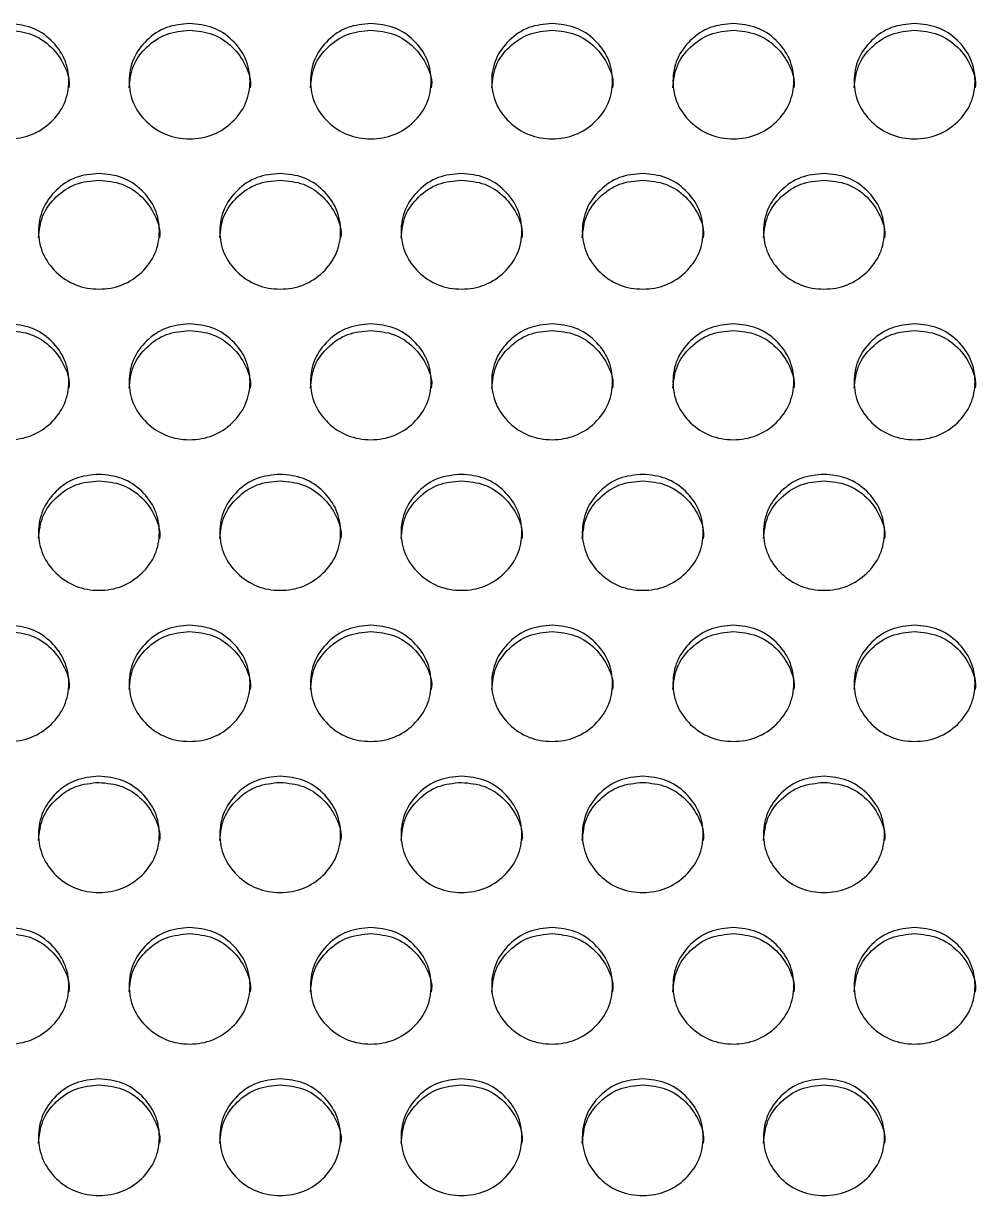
# Model space of a CAD drawing. Header units: millimetres. Extents: x 0.6 to 29.2, y 0.5 to 20.5.
# Drawn here: x 22.315 to 22.735, y 11.007 to 11.524 of the extents above; entities that cross this region are included whole.
import ezdxf

# ---------------------------------------------------------------- set-up
doc = ezdxf.new("R2010")
doc.units = ezdxf.units.MM

msp = doc.modelspace()

# ---------------------------------------------------------------- linework, layer by layer
for points, knots in [([(22.30802, 11.52441), (22.31153, 11.52406), (22.31855, 11.52337), (22.32731, 11.51733), (22.33344, 11.50901), (22.3353, 11.49894), (22.33344, 11.48888), (22.32731, 11.48051), (22.31855, 11.47464), (22.30802, 11.47286), (22.29748, 11.47464), (22.28872, 11.4805), (22.28259, 11.48888), (22.28073, 11.49894), (22.28259, 11.50901), (22.28872, 11.51733), (22.29748, 11.52339), (22.30451, 11.52407), (22.30802, 11.52441)], [0, 0, 0, 0, 0.062529, 0.12499, 0.187438, 0.249997, 0.312448, 0.375003, 0.437456, 0.500009, 0.562451, 0.625015, 0.68746, 0.75002, 0.812469, 0.875027, 0.937564, 1, 1, 1, 1]), ([(22.38802, 11.52441), (22.39153, 11.52406), (22.39855, 11.52337), (22.40731, 11.51733), (22.41344, 11.50901), (22.4153, 11.49894), (22.41344, 11.48888), (22.40731, 11.48051), (22.39855, 11.47464), (22.38802, 11.47286), (22.37748, 11.47464), (22.36872, 11.4805), (22.36259, 11.48888), (22.36073, 11.49894), (22.36259, 11.50901), (22.36872, 11.51733), (22.37748, 11.52339), (22.38451, 11.52407), (22.38802, 11.52441)], [0, 0, 0, 0, 0.062527, 0.124988, 0.187436, 0.249995, 0.312447, 0.375002, 0.437453, 0.500007, 0.562451, 0.625015, 0.687459, 0.750019, 0.812469, 0.875027, 0.937562, 1, 1, 1, 1]), ([(22.46802, 11.52441), (22.47153, 11.52406), (22.47855, 11.52337), (22.48731, 11.51733), (22.49344, 11.50901), (22.4953, 11.49894), (22.49344, 11.48888), (22.48731, 11.48051), (22.47855, 11.47464), (22.46802, 11.47286), (22.45748, 11.47464), (22.44872, 11.4805), (22.44259, 11.48888), (22.44073, 11.49894), (22.44259, 11.50901), (22.44872, 11.51733), (22.45748, 11.52339), (22.46451, 11.52407), (22.46802, 11.52441)], [0, 0, 0, 0, 0.062529, 0.124991, 0.187438, 0.249997, 0.312448, 0.375004, 0.437457, 0.500008, 0.562452, 0.625016, 0.68746, 0.75002, 0.81247, 0.875029, 0.937564, 1, 1, 1, 1]), ([(22.54802, 11.52441), (22.55153, 11.52406), (22.55855, 11.52337), (22.56731, 11.51733), (22.57344, 11.50901), (22.5753, 11.49894), (22.57344, 11.48888), (22.56731, 11.48051), (22.55855, 11.47464), (22.54802, 11.47286), (22.53748, 11.47464), (22.52872, 11.4805), (22.52259, 11.48888), (22.52073, 11.49894), (22.52259, 11.50901), (22.52872, 11.51733), (22.53748, 11.52339), (22.54451, 11.52407), (22.54802, 11.52441)], [0, 0, 0, 0, 0.062527, 0.12499, 0.187436, 0.249996, 0.312447, 0.375003, 0.437454, 0.500008, 0.562452, 0.625014, 0.687459, 0.750019, 0.812469, 0.875027, 0.937564, 1, 1, 1, 1]), ([(22.62802, 11.52441), (22.63153, 11.52406), (22.63855, 11.52337), (22.64731, 11.51733), (22.65344, 11.50901), (22.6553, 11.49894), (22.65344, 11.48888), (22.64731, 11.48051), (22.63855, 11.47464), (22.62802, 11.47286), (22.61748, 11.47464), (22.60872, 11.4805), (22.60259, 11.48888), (22.60073, 11.49894), (22.60259, 11.50901), (22.60872, 11.51733), (22.61748, 11.52339), (22.62451, 11.52407), (22.62802, 11.52441)], [0, 0, 0, 0, 0.062527, 0.124988, 0.187436, 0.249995, 0.312446, 0.375002, 0.437455, 0.500006, 0.56245, 0.625014, 0.687459, 0.750019, 0.812469, 0.875027, 0.937562, 1, 1, 1, 1]), ([(22.70802, 11.52441), (22.71153, 11.52406), (22.71855, 11.52337), (22.72731, 11.51733), (22.73344, 11.50901), (22.7353, 11.49894), (22.73344, 11.48888), (22.72731, 11.48051), (22.71855, 11.47464), (22.70802, 11.47286), (22.69748, 11.47464), (22.68872, 11.4805), (22.68259, 11.48888), (22.68073, 11.49894), (22.68259, 11.50901), (22.68872, 11.51733), (22.69748, 11.52339), (22.70451, 11.52407), (22.70802, 11.52441)], [0, 0, 0, 0, 0.062529, 0.12499, 0.187438, 0.249997, 0.312448, 0.375003, 0.437456, 0.500009, 0.562451, 0.625015, 0.68746, 0.75002, 0.812469, 0.875027, 0.937564, 1, 1, 1, 1]), ([(22.30802, 11.52142), (22.31152, 11.52108), (22.31853, 11.52039), (22.32739, 11.51434), (22.33313, 11.50608), (22.33535, 11.49922), (22.33468, 11.49596), (22.33468, 11.49595)], [0, 0, 0, 0, 0.250096, 0.499869, 0.749514, 0.999552, 1, 1, 1, 1]), ([(22.36135, 11.496), (22.36171, 11.49934), (22.36243, 11.50605), (22.36877, 11.51435), (22.37747, 11.52041), (22.3845, 11.52109), (22.38802, 11.52142)], [0, 0, 0, 0, 0.2494226, 0.4997397, 0.7500367, 1, 1, 1, 1]), ([(22.38802, 11.52142), (22.39152, 11.52108), (22.39853, 11.52039), (22.40739, 11.51434), (22.41313, 11.50608), (22.41535, 11.49922), (22.41468, 11.49596), (22.41468, 11.49595)], [0, 0, 0, 0, 0.250088, 0.499864, 0.74951, 0.999552, 1, 1, 1, 1]), ([(22.44135, 11.496), (22.44171, 11.49934), (22.44243, 11.50605), (22.44877, 11.51435), (22.45747, 11.52041), (22.4645, 11.52109), (22.46802, 11.52142)], [0, 0, 0, 0, 0.249422, 0.499746, 0.750045, 1, 1, 1, 1]), ([(22.46802, 11.52142), (22.47152, 11.52108), (22.47853, 11.52039), (22.48739, 11.51434), (22.49313, 11.50608), (22.49535, 11.49922), (22.49468, 11.49596), (22.49468, 11.49595)], [0, 0, 0, 0, 0.250096, 0.499869, 0.749514, 0.999552, 1, 1, 1, 1]), ([(22.52135, 11.496), (22.52171, 11.49934), (22.52243, 11.50605), (22.52877, 11.51435), (22.53747, 11.52041), (22.5445, 11.52109), (22.54802, 11.52142)], [0, 0, 0, 0, 0.2494216, 0.4997396, 0.7500452, 1, 1, 1, 1]), ([(22.54802, 11.52142), (22.55152, 11.52108), (22.55853, 11.52039), (22.56739, 11.51434), (22.57313, 11.50608), (22.57535, 11.49922), (22.57468, 11.49596), (22.57468, 11.49595)], [0, 0, 0, 0, 0.250088, 0.499871, 0.749511, 0.999552, 1, 1, 1, 1]), ([(22.60135, 11.496), (22.60171, 11.49934), (22.60243, 11.50605), (22.60877, 11.51435), (22.61747, 11.52041), (22.6245, 11.52109), (22.62802, 11.52142)], [0, 0, 0, 0, 0.2494226, 0.4997397, 0.7500367, 1, 1, 1, 1]), ([(22.62802, 11.52142), (22.63152, 11.52108), (22.63853, 11.52039), (22.64739, 11.51434), (22.65317, 11.50608), (22.65528, 11.49923), (22.65468, 11.49596), (22.65468, 11.49595)], [0, 0, 0, 0, 0.2500892, 0.4998657, 0.7495126, 0.9995541, 1, 1, 1, 1]), ([(22.68135, 11.496), (22.68171, 11.49934), (22.68243, 11.50605), (22.68877, 11.51435), (22.69747, 11.52041), (22.7045, 11.52109), (22.70802, 11.52142)], [0, 0, 0, 0, 0.2494216, 0.4997396, 0.7500452, 1, 1, 1, 1]), ([(22.70802, 11.52142), (22.71152, 11.52108), (22.71853, 11.52039), (22.72739, 11.51434), (22.73313, 11.50608), (22.73535, 11.49922), (22.73468, 11.49596), (22.73468, 11.49595)], [0, 0, 0, 0, 0.250096, 0.499869, 0.749514, 0.999552, 1, 1, 1, 1]), ([(22.34802, 11.4582), (22.35153, 11.45786), (22.35855, 11.45717), (22.36731, 11.45111), (22.37344, 11.44278), (22.3753, 11.4327), (22.37344, 11.42262), (22.36731, 11.41423), (22.35855, 11.40836), (22.34802, 11.40657), (22.33748, 11.40836), (22.32872, 11.41423), (22.32259, 11.42262), (22.32073, 11.43269), (22.32259, 11.44278), (22.32872, 11.45111), (22.33748, 11.45719), (22.34451, 11.45787), (22.34802, 11.4582)], [0, 0, 0, 0, 0.062529, 0.124991, 0.187438, 0.249997, 0.312449, 0.375004, 0.437458, 0.500009, 0.562453, 0.625017, 0.687461, 0.750021, 0.812471, 0.875029, 0.937564, 1, 1, 1, 1]), ([(22.32135, 11.4298), (22.32171, 11.43315), (22.32243, 11.43987), (22.32877, 11.44818), (22.33747, 11.45425), (22.3445, 11.45493), (22.34802, 11.45527)], [0, 0, 0, 0, 0.249422, 0.499742, 0.750043, 1, 1, 1, 1]), ([(22.34802, 11.45527), (22.35152, 11.45492), (22.35853, 11.45423), (22.36739, 11.44817), (22.37316, 11.4399), (22.37528, 11.43305), (22.37468, 11.42976), (22.37468, 11.42976)], [0, 0, 0, 0, 0.250097, 0.499871, 0.749516, 0.999555, 1, 1, 1, 1]), ([(22.42802, 11.4582), (22.43153, 11.45786), (22.43855, 11.45717), (22.44731, 11.45111), (22.45344, 11.44278), (22.4553, 11.4327), (22.45344, 11.42262), (22.44731, 11.41423), (22.43855, 11.40836), (22.42802, 11.40657), (22.41748, 11.40836), (22.40872, 11.41423), (22.40259, 11.42262), (22.40073, 11.43269), (22.40259, 11.44278), (22.40872, 11.45111), (22.41748, 11.45719), (22.42451, 11.45787), (22.42802, 11.4582)], [0, 0, 0, 0, 0.062529, 0.124991, 0.187438, 0.249996, 0.312448, 0.375002, 0.437455, 0.500009, 0.562453, 0.625015, 0.68746, 0.750019, 0.81247, 0.875027, 0.937564, 1, 1, 1, 1]), ([(22.40135, 11.4298), (22.40171, 11.43315), (22.40243, 11.43987), (22.40877, 11.44818), (22.41747, 11.45425), (22.4245, 11.45493), (22.42802, 11.45527)], [0, 0, 0, 0, 0.2494188, 0.499737, 0.7500448, 1, 1, 1, 1]), ([(22.42802, 11.45527), (22.43152, 11.45492), (22.43853, 11.45423), (22.44739, 11.44817), (22.45313, 11.4399), (22.45535, 11.43304), (22.45468, 11.42976), (22.45468, 11.42976)], [0, 0, 0, 0, 0.250097, 0.49987, 0.749514, 0.999554, 1, 1, 1, 1]), ([(22.50802, 11.4582), (22.51153, 11.45786), (22.51855, 11.45717), (22.52731, 11.45111), (22.53344, 11.44278), (22.5353, 11.4327), (22.53344, 11.42262), (22.52731, 11.41423), (22.51855, 11.40836), (22.50802, 11.40657), (22.49748, 11.40836), (22.48872, 11.41423), (22.48259, 11.42262), (22.48073, 11.43269), (22.48259, 11.44278), (22.48872, 11.45111), (22.49748, 11.45719), (22.50451, 11.45787), (22.50802, 11.4582)], [0, 0, 0, 0, 0.062527, 0.124989, 0.187436, 0.249995, 0.312446, 0.375002, 0.437455, 0.500006, 0.56245, 0.625014, 0.687459, 0.750018, 0.812469, 0.875026, 0.937562, 1, 1, 1, 1]), ([(22.48135, 11.4298), (22.48171, 11.43315), (22.48243, 11.43987), (22.48877, 11.44818), (22.49747, 11.45425), (22.5045, 11.45493), (22.50802, 11.45527)], [0, 0, 0, 0, 0.2494197, 0.4997371, 0.7500362, 1, 1, 1, 1]), ([(22.50802, 11.45527), (22.51152, 11.45492), (22.51853, 11.45423), (22.52739, 11.44817), (22.53316, 11.4399), (22.53528, 11.43305), (22.53468, 11.42976), (22.53468, 11.42976)], [0, 0, 0, 0, 0.25009, 0.499866, 0.749513, 0.999555, 1, 1, 1, 1]), ([(22.58802, 11.4582), (22.59153, 11.45786), (22.59855, 11.45717), (22.60731, 11.45111), (22.61344, 11.44278), (22.6153, 11.4327), (22.61344, 11.42262), (22.60731, 11.41423), (22.59855, 11.40836), (22.58802, 11.40657), (22.57748, 11.40836), (22.56872, 11.41423), (22.56259, 11.42262), (22.56073, 11.43269), (22.56259, 11.44278), (22.56872, 11.45111), (22.57748, 11.45719), (22.58451, 11.45787), (22.58802, 11.4582)], [0, 0, 0, 0, 0.062529, 0.124991, 0.187438, 0.249997, 0.312449, 0.375003, 0.437456, 0.500007, 0.562451, 0.625015, 0.68746, 0.750019, 0.812469, 0.875027, 0.937564, 1, 1, 1, 1]), ([(22.56135, 11.4298), (22.56171, 11.43315), (22.56243, 11.43987), (22.56877, 11.44818), (22.57747, 11.45425), (22.5845, 11.45493), (22.58802, 11.45527)], [0, 0, 0, 0, 0.2494188, 0.499737, 0.7500448, 1, 1, 1, 1]), ([(22.58802, 11.45527), (22.59152, 11.45492), (22.59853, 11.45423), (22.60739, 11.44817), (22.61313, 11.4399), (22.61535, 11.43304), (22.61468, 11.42976), (22.61468, 11.42976)], [0, 0, 0, 0, 0.250097, 0.49987, 0.749514, 0.999554, 1, 1, 1, 1]), ([(22.66802, 11.4582), (22.67153, 11.45786), (22.67855, 11.45717), (22.68731, 11.45111), (22.69344, 11.44278), (22.6953, 11.4327), (22.69344, 11.42262), (22.68731, 11.41423), (22.67855, 11.40836), (22.66802, 11.40657), (22.65748, 11.40836), (22.64872, 11.41423), (22.64259, 11.42262), (22.64073, 11.43269), (22.64259, 11.44278), (22.64872, 11.45111), (22.65748, 11.45719), (22.66451, 11.45787), (22.66802, 11.4582)], [0, 0, 0, 0, 0.062527, 0.124989, 0.187436, 0.249995, 0.312447, 0.375002, 0.437454, 0.500007, 0.562451, 0.625015, 0.687459, 0.750018, 0.812469, 0.875026, 0.937562, 1, 1, 1, 1]), ([(22.64135, 11.4298), (22.64171, 11.43315), (22.64243, 11.43987), (22.64877, 11.44818), (22.65747, 11.45425), (22.6645, 11.45493), (22.66802, 11.45527)], [0, 0, 0, 0, 0.2494197, 0.4997371, 0.7500362, 1, 1, 1, 1]), ([(22.66802, 11.45527), (22.67152, 11.45492), (22.67853, 11.45423), (22.68739, 11.44817), (22.69313, 11.4399), (22.69535, 11.43304), (22.69468, 11.42976), (22.69468, 11.42976)], [0, 0, 0, 0, 0.250089, 0.499864, 0.749511, 0.999554, 1, 1, 1, 1]), ([(22.30802, 11.3918), (22.31153, 11.39145), (22.31855, 11.39076), (22.32731, 11.38469), (22.33344, 11.37635), (22.3353, 11.36625), (22.33344, 11.35615), (22.32731, 11.34775), (22.31855, 11.34187), (22.30802, 11.34008), (22.29748, 11.34187), (22.28872, 11.34775), (22.28259, 11.35616), (22.28073, 11.36624), (22.28259, 11.37635), (22.28872, 11.38469), (22.29748, 11.39078), (22.30451, 11.39146), (22.30802, 11.3918)], [0, 0, 0, 0, 0.062529, 0.124991, 0.187437, 0.249996, 0.312449, 0.375003, 0.437456, 0.500009, 0.562451, 0.625015, 0.687461, 0.75002, 0.81247, 0.875027, 0.937564, 1, 1, 1, 1]), ([(22.30802, 11.38891), (22.31152, 11.38856), (22.31853, 11.38787), (22.32739, 11.3818), (22.33313, 11.37352), (22.33535, 11.36663), (22.33468, 11.36336), (22.33468, 11.36336)], [0, 0, 0, 0, 0.250097, 0.49987, 0.749515, 0.999556, 1, 1, 1, 1]), ([(22.38802, 11.3918), (22.39153, 11.39145), (22.39855, 11.39076), (22.40731, 11.38469), (22.41344, 11.37635), (22.4153, 11.36625), (22.41344, 11.35615), (22.40731, 11.34775), (22.39855, 11.34187), (22.38802, 11.34008), (22.37748, 11.34187), (22.36872, 11.34775), (22.36259, 11.35616), (22.36073, 11.36624), (22.36259, 11.37635), (22.36872, 11.38469), (22.37748, 11.39078), (22.38451, 11.39146), (22.38802, 11.3918)], [0, 0, 0, 0, 0.062527, 0.124989, 0.187435, 0.249995, 0.312447, 0.375003, 0.437454, 0.500007, 0.562451, 0.625015, 0.687459, 0.750019, 0.812469, 0.875027, 0.937562, 1, 1, 1, 1]), ([(22.36135, 11.3634), (22.36171, 11.36676), (22.36243, 11.37348), (22.36877, 11.38181), (22.37747, 11.38789), (22.3845, 11.38857), (22.38802, 11.38891)], [0, 0, 0, 0, 0.249418, 0.499737, 0.750036, 1, 1, 1, 1]), ([(22.38802, 11.38891), (22.39152, 11.38856), (22.39853, 11.38787), (22.40739, 11.3818), (22.41313, 11.37352), (22.41535, 11.36663), (22.41468, 11.36336), (22.41468, 11.36336)], [0, 0, 0, 0, 0.2500894, 0.4998649, 0.7495115, 0.999556, 1, 1, 1, 1]), ([(22.46802, 11.3918), (22.47153, 11.39145), (22.47855, 11.39076), (22.48731, 11.38469), (22.49344, 11.37635), (22.4953, 11.36625), (22.49344, 11.35615), (22.48731, 11.34775), (22.47855, 11.34187), (22.46802, 11.34008), (22.45748, 11.34187), (22.44872, 11.34775), (22.44259, 11.35616), (22.44073, 11.36624), (22.44259, 11.37635), (22.44872, 11.38469), (22.45748, 11.39078), (22.46451, 11.39146), (22.46802, 11.3918)], [0, 0, 0, 0, 0.062529, 0.124991, 0.187437, 0.249997, 0.312448, 0.375004, 0.437457, 0.500008, 0.562452, 0.625017, 0.687461, 0.75002, 0.81247, 0.875029, 0.937564, 1, 1, 1, 1]), ([(22.44135, 11.3634), (22.44171, 11.36676), (22.44243, 11.37348), (22.44877, 11.38181), (22.45747, 11.38789), (22.4645, 11.38857), (22.46802, 11.38891)], [0, 0, 0, 0, 0.249418, 0.499744, 0.750044, 1, 1, 1, 1]), ([(22.46802, 11.38891), (22.47152, 11.38856), (22.47853, 11.38787), (22.48739, 11.3818), (22.49313, 11.37352), (22.49535, 11.36663), (22.49468, 11.36336), (22.49468, 11.36336)], [0, 0, 0, 0, 0.250097, 0.49987, 0.749515, 0.999556, 1, 1, 1, 1]), ([(22.54802, 11.3918), (22.55153, 11.39145), (22.55855, 11.39076), (22.56731, 11.38469), (22.57344, 11.37635), (22.5753, 11.36625), (22.57344, 11.35615), (22.56731, 11.34775), (22.55855, 11.34187), (22.54802, 11.34008), (22.53748, 11.34187), (22.52872, 11.34775), (22.52259, 11.35616), (22.52073, 11.36624), (22.52259, 11.37635), (22.52872, 11.38469), (22.53748, 11.39078), (22.54451, 11.39146), (22.54802, 11.3918)], [0, 0, 0, 0, 0.062527, 0.124991, 0.187436, 0.249995, 0.312448, 0.375003, 0.437455, 0.500008, 0.562452, 0.625014, 0.68746, 0.750019, 0.81247, 0.875027, 0.937564, 1, 1, 1, 1]), ([(22.52135, 11.3634), (22.52171, 11.36676), (22.52243, 11.37348), (22.52877, 11.38181), (22.53747, 11.38789), (22.5445, 11.38857), (22.54802, 11.38891)], [0, 0, 0, 0, 0.249417, 0.499737, 0.750044, 1, 1, 1, 1]), ([(22.54802, 11.38891), (22.55152, 11.38856), (22.55853, 11.38787), (22.5674, 11.3818), (22.57313, 11.37352), (22.57535, 11.36663), (22.57468, 11.36336), (22.57468, 11.36336)], [0, 0, 0, 0, 0.250089, 0.499871, 0.749512, 0.999556, 1, 1, 1, 1]), ([(22.62802, 11.3918), (22.63153, 11.39145), (22.63855, 11.39076), (22.64731, 11.38469), (22.65344, 11.37635), (22.6553, 11.36625), (22.65344, 11.35615), (22.64731, 11.34775), (22.63855, 11.34187), (22.62802, 11.34008), (22.61748, 11.34187), (22.60872, 11.34775), (22.60259, 11.35616), (22.60073, 11.36624), (22.60259, 11.37635), (22.60872, 11.38469), (22.61748, 11.39078), (22.62451, 11.39146), (22.62802, 11.3918)], [0, 0, 0, 0, 0.0625271, 0.1249887, 0.1874353, 0.2499944, 0.3124464, 0.3750022, 0.4374555, 0.5000064, 0.5624506, 0.6250148, 0.6874589, 0.7500184, 0.8124691, 0.8750265, 0.9375615, 1, 1, 1, 1]), ([(22.60135, 11.3634), (22.60171, 11.36676), (22.60243, 11.37348), (22.60877, 11.38181), (22.61747, 11.38789), (22.6245, 11.38857), (22.62802, 11.38891)], [0, 0, 0, 0, 0.249418, 0.499737, 0.750036, 1, 1, 1, 1]), ([(22.62802, 11.38891), (22.63152, 11.38856), (22.63853, 11.38787), (22.64739, 11.3818), (22.65316, 11.37352), (22.65528, 11.36665), (22.65468, 11.36336), (22.65468, 11.36336)], [0, 0, 0, 0, 0.25009, 0.499867, 0.749514, 0.999558, 1, 1, 1, 1]), ([(22.70802, 11.3918), (22.71153, 11.39145), (22.71855, 11.39076), (22.72731, 11.38469), (22.73344, 11.37635), (22.7353, 11.36625), (22.73344, 11.35615), (22.72731, 11.34775), (22.71855, 11.34187), (22.70802, 11.34008), (22.69748, 11.34187), (22.68872, 11.34775), (22.68259, 11.35616), (22.68073, 11.36624), (22.68259, 11.37635), (22.68872, 11.38469), (22.69748, 11.39078), (22.70451, 11.39146), (22.70802, 11.3918)], [0, 0, 0, 0, 0.062529, 0.124991, 0.187437, 0.249996, 0.312449, 0.375003, 0.437456, 0.500009, 0.562451, 0.625015, 0.687461, 0.75002, 0.81247, 0.875027, 0.937564, 1, 1, 1, 1]), ([(22.68135, 11.3634), (22.68171, 11.36676), (22.68243, 11.37348), (22.68877, 11.38181), (22.69747, 11.38789), (22.7045, 11.38857), (22.70802, 11.38891)], [0, 0, 0, 0, 0.249417, 0.499737, 0.750044, 1, 1, 1, 1]), ([(22.70802, 11.38891), (22.71152, 11.38856), (22.71853, 11.38787), (22.72739, 11.3818), (22.73313, 11.37352), (22.73535, 11.36663), (22.73468, 11.36336), (22.73468, 11.36336)], [0, 0, 0, 0, 0.250097, 0.49987, 0.749515, 0.999556, 1, 1, 1, 1]), ([(22.34802, 11.32538), (22.35153, 11.32503), (22.35855, 11.32434), (22.36731, 11.31826), (22.37344, 11.30991), (22.3753, 11.29979), (22.37344, 11.28968), (22.36731, 11.28127), (22.35855, 11.27538), (22.34802, 11.27359), (22.33748, 11.27538), (22.32872, 11.28127), (22.32259, 11.28969), (22.32073, 11.29979), (22.32259, 11.30991), (22.32872, 11.31827), (22.33748, 11.32436), (22.34451, 11.32504), (22.34802, 11.32538)], [0, 0, 0, 0, 0.062529, 0.124991, 0.187438, 0.249997, 0.312448, 0.375005, 0.437458, 0.500009, 0.562453, 0.625017, 0.687461, 0.750021, 0.812471, 0.875029, 0.937564, 1, 1, 1, 1]), ([(22.32135, 11.297), (22.32171, 11.30036), (22.32243, 11.30709), (22.32877, 11.31544), (22.33747, 11.32152), (22.3445, 11.32221), (22.34802, 11.32255)], [0, 0, 0, 0, 0.2494229, 0.4997426, 0.7500433, 1, 1, 1, 1]), ([(22.34802, 11.32255), (22.35152, 11.3222), (22.35853, 11.32151), (22.36739, 11.31542), (22.37316, 11.30713), (22.37528, 11.30025), (22.37468, 11.29696), (22.37468, 11.29695)], [0, 0, 0, 0, 0.250097, 0.499871, 0.749517, 0.999556, 1, 1, 1, 1]), ([(22.42802, 11.32538), (22.43153, 11.32503), (22.43855, 11.32434), (22.44731, 11.31826), (22.45344, 11.30991), (22.4553, 11.29979), (22.45344, 11.28968), (22.44731, 11.28127), (22.43855, 11.27538), (22.42802, 11.27359), (22.41748, 11.27538), (22.40872, 11.28127), (22.40259, 11.28969), (22.40073, 11.29979), (22.40259, 11.30991), (22.40872, 11.31827), (22.41748, 11.32436), (22.42451, 11.32504), (22.42802, 11.32538)], [0, 0, 0, 0, 0.0625292, 0.1249908, 0.1874373, 0.2499965, 0.3124481, 0.3750026, 0.4374557, 0.5000087, 0.5624527, 0.6250149, 0.6874598, 0.7500196, 0.8124698, 0.8750271, 0.9375641, 1, 1, 1, 1]), ([(22.40135, 11.297), (22.40171, 11.30036), (22.40243, 11.30709), (22.40877, 11.31544), (22.41747, 11.32152), (22.4245, 11.32221), (22.42802, 11.32255)], [0, 0, 0, 0, 0.2494195, 0.4997377, 0.7500448, 1, 1, 1, 1]), ([(22.42802, 11.32255), (22.43152, 11.3222), (22.43853, 11.32151), (22.44739, 11.31542), (22.45313, 11.30713), (22.45535, 11.30024), (22.45468, 11.29696), (22.45468, 11.29695)], [0, 0, 0, 0, 0.250096, 0.49987, 0.749515, 0.999554, 1, 1, 1, 1]), ([(22.50802, 11.32538), (22.51153, 11.32503), (22.51855, 11.32434), (22.52731, 11.31826), (22.53344, 11.30991), (22.5353, 11.29979), (22.53344, 11.28968), (22.52731, 11.28127), (22.51855, 11.27538), (22.50802, 11.27359), (22.49748, 11.27538), (22.48872, 11.28127), (22.48259, 11.28969), (22.48073, 11.29979), (22.48259, 11.30991), (22.48872, 11.31827), (22.49748, 11.32436), (22.50451, 11.32504), (22.50802, 11.32538)], [0, 0, 0, 0, 0.062527, 0.124989, 0.187436, 0.249995, 0.312446, 0.375002, 0.437455, 0.500006, 0.562451, 0.625015, 0.687459, 0.750019, 0.812469, 0.875026, 0.937562, 1, 1, 1, 1]), ([(22.48135, 11.297), (22.48171, 11.30036), (22.48243, 11.30709), (22.48877, 11.31544), (22.49747, 11.32152), (22.5045, 11.32221), (22.50802, 11.32255)], [0, 0, 0, 0, 0.249421, 0.499738, 0.750036, 1, 1, 1, 1]), ([(22.50802, 11.32255), (22.51152, 11.3222), (22.51853, 11.32151), (22.52739, 11.31542), (22.53316, 11.30713), (22.53528, 11.30025), (22.53468, 11.29696), (22.53468, 11.29695)], [0, 0, 0, 0, 0.25009, 0.499866, 0.749514, 0.999556, 1, 1, 1, 1]), ([(22.58802, 11.32538), (22.59153, 11.32503), (22.59855, 11.32434), (22.60731, 11.31826), (22.61344, 11.30991), (22.6153, 11.29979), (22.61344, 11.28968), (22.60731, 11.28127), (22.59855, 11.27538), (22.58802, 11.27359), (22.57748, 11.27538), (22.56872, 11.28127), (22.56259, 11.28969), (22.56073, 11.29979), (22.56259, 11.30991), (22.56872, 11.31827), (22.57748, 11.32436), (22.58451, 11.32504), (22.58802, 11.32538)], [0, 0, 0, 0, 0.062529, 0.124991, 0.187438, 0.249997, 0.312448, 0.375003, 0.437456, 0.500007, 0.562451, 0.625015, 0.68746, 0.75002, 0.81247, 0.875027, 0.937564, 1, 1, 1, 1]), ([(22.56135, 11.297), (22.56171, 11.30036), (22.56243, 11.30709), (22.56877, 11.31544), (22.57747, 11.32152), (22.5845, 11.32221), (22.58802, 11.32255)], [0, 0, 0, 0, 0.2494195, 0.4997377, 0.7500448, 1, 1, 1, 1]), ([(22.58802, 11.32255), (22.59152, 11.3222), (22.59853, 11.32151), (22.60739, 11.31542), (22.61313, 11.30713), (22.61535, 11.30024), (22.61468, 11.29696), (22.61468, 11.29695)], [0, 0, 0, 0, 0.250096, 0.49987, 0.749515, 0.999554, 1, 1, 1, 1]), ([(22.66802, 11.32538), (22.67153, 11.32503), (22.67855, 11.32434), (22.68731, 11.31826), (22.69344, 11.30991), (22.6953, 11.29979), (22.69344, 11.28968), (22.68731, 11.28127), (22.67855, 11.27538), (22.66802, 11.27359), (22.65748, 11.27538), (22.64872, 11.28127), (22.64259, 11.28969), (22.64073, 11.29979), (22.64259, 11.30991), (22.64872, 11.31827), (22.65748, 11.32436), (22.66451, 11.32504), (22.66802, 11.32538)], [0, 0, 0, 0, 0.062527, 0.124989, 0.187435, 0.249995, 0.312447, 0.375003, 0.437454, 0.500007, 0.562451, 0.625015, 0.687459, 0.750019, 0.812469, 0.875027, 0.937562, 1, 1, 1, 1]), ([(22.64135, 11.297), (22.64171, 11.30036), (22.64243, 11.30709), (22.64877, 11.31544), (22.65747, 11.32152), (22.6645, 11.32221), (22.66802, 11.32255)], [0, 0, 0, 0, 0.249421, 0.499738, 0.750036, 1, 1, 1, 1]), ([(22.66802, 11.32255), (22.67152, 11.3222), (22.67853, 11.32151), (22.68739, 11.31542), (22.69313, 11.30713), (22.69535, 11.30024), (22.69468, 11.29696), (22.69468, 11.29695)], [0, 0, 0, 0, 0.250089, 0.499865, 0.749512, 0.999554, 1, 1, 1, 1]), ([(22.30802, 11.25877), (22.31153, 11.25842), (22.31855, 11.25772), (22.32731, 11.25164), (22.33344, 11.24327), (22.3353, 11.23314), (22.33344, 11.22301), (22.32731, 11.21459), (22.31855, 11.20869), (22.30802, 11.2069), (22.29748, 11.20869), (22.28872, 11.21458), (22.28259, 11.22302), (22.28073, 11.23313), (22.28259, 11.24327), (22.28872, 11.25164), (22.29748, 11.25774), (22.30451, 11.25842), (22.30802, 11.25877)], [0, 0, 0, 0, 0.062529, 0.124991, 0.187437, 0.249996, 0.312448, 0.375003, 0.437456, 0.500009, 0.562451, 0.625015, 0.68746, 0.75002, 0.81247, 0.875027, 0.937564, 1, 1, 1, 1]), ([(22.38802, 11.25877), (22.39153, 11.25842), (22.39855, 11.25772), (22.40731, 11.25164), (22.41344, 11.24327), (22.4153, 11.23314), (22.41344, 11.22301), (22.40731, 11.21459), (22.39855, 11.20869), (22.38802, 11.2069), (22.37748, 11.20869), (22.36872, 11.21458), (22.36259, 11.22302), (22.36073, 11.23313), (22.36259, 11.24327), (22.36872, 11.25164), (22.37748, 11.25774), (22.38451, 11.25842), (22.38802, 11.25877)], [0, 0, 0, 0, 0.062527, 0.124989, 0.187435, 0.249995, 0.312447, 0.375002, 0.437453, 0.500007, 0.562451, 0.625015, 0.687459, 0.750019, 0.812469, 0.875027, 0.937562, 1, 1, 1, 1]), ([(22.46802, 11.25877), (22.47153, 11.25842), (22.47855, 11.25772), (22.48731, 11.25164), (22.49344, 11.24327), (22.4953, 11.23314), (22.49344, 11.22301), (22.48731, 11.21459), (22.47855, 11.20869), (22.46802, 11.2069), (22.45748, 11.20869), (22.44872, 11.21458), (22.44259, 11.22302), (22.44073, 11.23313), (22.44259, 11.24327), (22.44872, 11.25164), (22.45748, 11.25774), (22.46451, 11.25842), (22.46802, 11.25877)], [0, 0, 0, 0, 0.062529, 0.124991, 0.187438, 0.249997, 0.312448, 0.375004, 0.437457, 0.500008, 0.562452, 0.625016, 0.68746, 0.75002, 0.81247, 0.875029, 0.937564, 1, 1, 1, 1]), ([(22.54802, 11.25877), (22.55153, 11.25842), (22.55855, 11.25772), (22.56731, 11.25164), (22.57344, 11.24327), (22.5753, 11.23314), (22.57344, 11.22301), (22.56731, 11.21459), (22.55855, 11.20869), (22.54802, 11.2069), (22.53748, 11.20869), (22.52872, 11.21458), (22.52259, 11.22302), (22.52073, 11.23313), (22.52259, 11.24327), (22.52872, 11.25164), (22.53748, 11.25774), (22.54451, 11.25842), (22.54802, 11.25877)], [0, 0, 0, 0, 0.062527, 0.124991, 0.187436, 0.249995, 0.312447, 0.375003, 0.437454, 0.500007, 0.562452, 0.625014, 0.687459, 0.750019, 0.812469, 0.875027, 0.937564, 1, 1, 1, 1]), ([(22.62802, 11.25877), (22.63153, 11.25842), (22.63855, 11.25772), (22.64731, 11.25164), (22.65344, 11.24327), (22.6553, 11.23314), (22.65344, 11.22301), (22.64731, 11.21459), (22.63855, 11.20869), (22.62802, 11.2069), (22.61748, 11.20869), (22.60872, 11.21458), (22.60259, 11.22302), (22.60073, 11.23313), (22.60259, 11.24327), (22.60872, 11.25164), (22.61748, 11.25774), (22.62451, 11.25842), (22.62802, 11.25877)], [0, 0, 0, 0, 0.062527, 0.124989, 0.187435, 0.249994, 0.312446, 0.375002, 0.437455, 0.500006, 0.56245, 0.625014, 0.687458, 0.750018, 0.812469, 0.875026, 0.937562, 1, 1, 1, 1]), ([(22.70802, 11.25877), (22.71153, 11.25842), (22.71855, 11.25772), (22.72731, 11.25164), (22.73344, 11.24327), (22.7353, 11.23314), (22.73344, 11.22301), (22.72731, 11.21459), (22.71855, 11.20869), (22.70802, 11.2069), (22.69748, 11.20869), (22.68872, 11.21458), (22.68259, 11.22302), (22.68073, 11.23313), (22.68259, 11.24327), (22.68872, 11.25164), (22.69748, 11.25774), (22.70451, 11.25842), (22.70802, 11.25877)], [0, 0, 0, 0, 0.062529, 0.124991, 0.187437, 0.249996, 0.312448, 0.375003, 0.437456, 0.500009, 0.562451, 0.625015, 0.68746, 0.75002, 0.81247, 0.875027, 0.937564, 1, 1, 1, 1]), ([(22.30802, 11.25598), (22.31152, 11.25563), (22.31853, 11.25494), (22.32739, 11.24885), (22.33313, 11.24054), (22.33535, 11.23364), (22.33468, 11.23036), (22.33468, 11.23035)], [0, 0, 0, 0, 0.250097, 0.499869, 0.749513, 0.999556, 1, 1, 1, 1]), ([(22.36135, 11.23039), (22.36171, 11.23376), (22.36243, 11.2405), (22.36877, 11.24886), (22.37747, 11.25496), (22.3845, 11.25564), (22.38802, 11.25598)], [0, 0, 0, 0, 0.249419, 0.499738, 0.750036, 1, 1, 1, 1]), ([(22.38802, 11.25598), (22.39152, 11.25563), (22.39853, 11.25494), (22.40739, 11.24885), (22.41313, 11.24054), (22.41535, 11.23364), (22.41468, 11.23036), (22.41468, 11.23035)], [0, 0, 0, 0, 0.250089, 0.4998633, 0.7495097, 0.9995557, 1, 1, 1, 1]), ([(22.44135, 11.23039), (22.44171, 11.23376), (22.44243, 11.2405), (22.44877, 11.24886), (22.45747, 11.25496), (22.4645, 11.25564), (22.46802, 11.25598)], [0, 0, 0, 0, 0.249419, 0.499744, 0.750044, 1, 1, 1, 1]), ([(22.46802, 11.25598), (22.47152, 11.25563), (22.47853, 11.25494), (22.48739, 11.24885), (22.49313, 11.24054), (22.49535, 11.23364), (22.49468, 11.23036), (22.49468, 11.23035)], [0, 0, 0, 0, 0.250097, 0.499869, 0.749513, 0.999556, 1, 1, 1, 1]), ([(22.52135, 11.23039), (22.52171, 11.23376), (22.52243, 11.2405), (22.52877, 11.24886), (22.53747, 11.25496), (22.5445, 11.25564), (22.54802, 11.25598)], [0, 0, 0, 0, 0.249418, 0.499737, 0.750045, 1, 1, 1, 1]), ([(22.54802, 11.25598), (22.55152, 11.25563), (22.55853, 11.25494), (22.5674, 11.24885), (22.57313, 11.24054), (22.57535, 11.23364), (22.57468, 11.23036), (22.57468, 11.23035)], [0, 0, 0, 0, 0.250088, 0.49987, 0.74951, 0.999556, 1, 1, 1, 1]), ([(22.60135, 11.23039), (22.60171, 11.23376), (22.60243, 11.2405), (22.60877, 11.24886), (22.61747, 11.25496), (22.6245, 11.25564), (22.62802, 11.25598)], [0, 0, 0, 0, 0.249419, 0.499738, 0.750036, 1, 1, 1, 1]), ([(22.62802, 11.25598), (22.63152, 11.25563), (22.63853, 11.25494), (22.64739, 11.24885), (22.65316, 11.24054), (22.65528, 11.23365), (22.65468, 11.23036), (22.65468, 11.23035)], [0, 0, 0, 0, 0.25009, 0.499865, 0.749512, 0.999557, 1, 1, 1, 1]), ([(22.68135, 11.23039), (22.68171, 11.23376), (22.68243, 11.2405), (22.68877, 11.24886), (22.69747, 11.25496), (22.7045, 11.25564), (22.70802, 11.25598)], [0, 0, 0, 0, 0.249418, 0.499737, 0.750045, 1, 1, 1, 1]), ([(22.70802, 11.25598), (22.71152, 11.25563), (22.71853, 11.25494), (22.72739, 11.24885), (22.73313, 11.24054), (22.73535, 11.23364), (22.73468, 11.23036), (22.73468, 11.23035)], [0, 0, 0, 0, 0.250097, 0.499869, 0.749513, 0.999556, 1, 1, 1, 1]), ([(22.34802, 11.19215), (22.35153, 11.1918), (22.35855, 11.1911), (22.36731, 11.18501), (22.37344, 11.17663), (22.3753, 11.16648), (22.37344, 11.15634), (22.36731, 11.1479), (22.35855, 11.142), (22.34802, 11.1402), (22.33748, 11.14199), (22.32872, 11.1479), (22.32259, 11.15635), (22.32073, 11.16648), (22.32259, 11.17663), (22.32872, 11.18501), (22.33748, 11.19112), (22.34451, 11.19181), (22.34802, 11.19215)], [0, 0, 0, 0, 0.062529, 0.124991, 0.187438, 0.249997, 0.312449, 0.375004, 0.437458, 0.500009, 0.562453, 0.625017, 0.687461, 0.750021, 0.812471, 0.875029, 0.937564, 1, 1, 1, 1]), ([(22.42802, 11.19215), (22.43153, 11.1918), (22.43855, 11.1911), (22.44731, 11.18501), (22.45344, 11.17663), (22.4553, 11.16648), (22.45344, 11.15634), (22.44731, 11.1479), (22.43855, 11.142), (22.42802, 11.1402), (22.41748, 11.14199), (22.40872, 11.1479), (22.40259, 11.15635), (22.40073, 11.16648), (22.40259, 11.17663), (22.40872, 11.18501), (22.41748, 11.19112), (22.42451, 11.19181), (22.42802, 11.19215)], [0, 0, 0, 0, 0.062529, 0.124991, 0.187437, 0.249996, 0.312448, 0.375002, 0.437456, 0.500009, 0.562453, 0.625014, 0.68746, 0.75002, 0.81247, 0.875027, 0.937564, 1, 1, 1, 1]), ([(22.50802, 11.19215), (22.51153, 11.1918), (22.51855, 11.1911), (22.52731, 11.18501), (22.53344, 11.17663), (22.5353, 11.16648), (22.53344, 11.15634), (22.52731, 11.1479), (22.51855, 11.142), (22.50802, 11.1402), (22.49748, 11.14199), (22.48872, 11.1479), (22.48259, 11.15635), (22.48073, 11.16648), (22.48259, 11.17663), (22.48872, 11.18501), (22.49748, 11.19112), (22.50451, 11.19181), (22.50802, 11.19215)], [0, 0, 0, 0, 0.062527, 0.124989, 0.187436, 0.249995, 0.312446, 0.375002, 0.437455, 0.500006, 0.562451, 0.625014, 0.687459, 0.750018, 0.812469, 0.875026, 0.937562, 1, 1, 1, 1]), ([(22.58802, 11.19215), (22.59153, 11.1918), (22.59855, 11.1911), (22.60731, 11.18501), (22.61344, 11.17663), (22.6153, 11.16648), (22.61344, 11.15634), (22.60731, 11.1479), (22.59855, 11.142), (22.58802, 11.1402), (22.57748, 11.14199), (22.56872, 11.1479), (22.56259, 11.15635), (22.56073, 11.16648), (22.56259, 11.17663), (22.56872, 11.18501), (22.57748, 11.19112), (22.58451, 11.19181), (22.58802, 11.19215)], [0, 0, 0, 0, 0.062529, 0.124991, 0.187438, 0.249997, 0.312449, 0.375003, 0.437456, 0.500007, 0.562451, 0.625015, 0.687461, 0.75002, 0.81247, 0.875027, 0.937564, 1, 1, 1, 1]), ([(22.66802, 11.19215), (22.67153, 11.1918), (22.67855, 11.1911), (22.68731, 11.18501), (22.69344, 11.17663), (22.6953, 11.16648), (22.69344, 11.15634), (22.68731, 11.1479), (22.67855, 11.142), (22.66802, 11.1402), (22.65748, 11.14199), (22.64872, 11.1479), (22.64259, 11.15635), (22.64073, 11.16648), (22.64259, 11.17663), (22.64872, 11.18501), (22.65748, 11.19112), (22.66451, 11.19181), (22.66802, 11.19215)], [0, 0, 0, 0, 0.062527, 0.124988, 0.187435, 0.249995, 0.312447, 0.375002, 0.437454, 0.500007, 0.562451, 0.625015, 0.687459, 0.750019, 0.812469, 0.875027, 0.937562, 1, 1, 1, 1]), ([(22.32135, 11.16379), (22.32171, 11.16716), (22.32243, 11.17391), (22.32877, 11.18228), (22.33747, 11.18839), (22.3445, 11.18907), (22.34802, 11.18941)], [0, 0, 0, 0, 0.249422, 0.499742, 0.750043, 1, 1, 1, 1]), ([(22.34802, 11.18941), (22.35152, 11.18906), (22.35853, 11.18837), (22.36739, 11.18227), (22.37316, 11.17395), (22.37528, 11.16705), (22.37468, 11.16375), (22.37468, 11.16374)], [0, 0, 0, 0, 0.250097, 0.49987, 0.749515, 0.999555, 1, 1, 1, 1]), ([(22.40135, 11.16379), (22.40171, 11.16716), (22.40243, 11.17391), (22.40877, 11.18228), (22.41747, 11.18839), (22.4245, 11.18907), (22.42802, 11.18941)], [0, 0, 0, 0, 0.249419, 0.499737, 0.750045, 1, 1, 1, 1]), ([(22.42802, 11.18941), (22.43152, 11.18907), (22.43853, 11.18837), (22.44739, 11.18227), (22.45313, 11.17395), (22.45535, 11.16704), (22.45468, 11.16375), (22.45468, 11.16374)], [0, 0, 0, 0, 0.250096, 0.49987, 0.749514, 0.999553, 1, 1, 1, 1]), ([(22.48135, 11.16379), (22.48171, 11.16716), (22.48243, 11.17391), (22.48877, 11.18228), (22.49747, 11.18839), (22.5045, 11.18907), (22.50802, 11.18941)], [0, 0, 0, 0, 0.24942, 0.499737, 0.750036, 1, 1, 1, 1]), ([(22.50802, 11.18941), (22.51152, 11.18906), (22.51853, 11.18837), (22.52739, 11.18227), (22.53316, 11.17395), (22.53528, 11.16705), (22.53468, 11.16375), (22.53468, 11.16374)], [0, 0, 0, 0, 0.25009, 0.499866, 0.749513, 0.999555, 1, 1, 1, 1]), ([(22.56135, 11.16379), (22.56171, 11.16716), (22.56243, 11.17391), (22.56877, 11.18228), (22.57747, 11.18839), (22.5845, 11.18907), (22.58802, 11.18941)], [0, 0, 0, 0, 0.249419, 0.499737, 0.750045, 1, 1, 1, 1]), ([(22.58802, 11.18941), (22.59152, 11.18907), (22.59853, 11.18837), (22.60739, 11.18227), (22.61313, 11.17395), (22.61535, 11.16704), (22.61468, 11.16375), (22.61468, 11.16374)], [0, 0, 0, 0, 0.250096, 0.49987, 0.749514, 0.999553, 1, 1, 1, 1]), ([(22.64135, 11.16379), (22.64171, 11.16716), (22.64243, 11.17391), (22.64877, 11.18228), (22.65747, 11.18839), (22.6645, 11.18907), (22.66802, 11.18941)], [0, 0, 0, 0, 0.24942, 0.499737, 0.750036, 1, 1, 1, 1]), ([(22.66802, 11.18941), (22.67152, 11.18907), (22.67853, 11.18837), (22.68739, 11.18227), (22.69313, 11.17395), (22.69535, 11.16704), (22.69468, 11.16375), (22.69468, 11.16374)], [0, 0, 0, 0, 0.250089, 0.499864, 0.74951, 0.999553, 1, 1, 1, 1]), ([(22.30802, 11.12533), (22.31153, 11.12498), (22.31855, 11.12429), (22.32731, 11.11818), (22.33344, 11.10979), (22.3353, 11.09963), (22.33344, 11.08948), (22.32731, 11.08102), (22.31855, 11.07511), (22.30802, 11.07331), (22.29748, 11.07511), (22.28872, 11.08102), (22.28259, 11.08948), (22.28073, 11.09963), (22.28259, 11.1098), (22.28872, 11.11819), (22.29748, 11.12431), (22.30451, 11.12499), (22.30802, 11.12533)], [0, 0, 0, 0, 0.062529, 0.124991, 0.187438, 0.249996, 0.312448, 0.375003, 0.437456, 0.500009, 0.562451, 0.625015, 0.68746, 0.75002, 0.812469, 0.875027, 0.937564, 1, 1, 1, 1]), ([(22.38802, 11.12533), (22.39153, 11.12498), (22.39855, 11.12429), (22.40731, 11.11818), (22.41344, 11.10979), (22.4153, 11.09963), (22.41344, 11.08948), (22.40731, 11.08102), (22.39855, 11.07511), (22.38802, 11.07331), (22.37748, 11.07511), (22.36872, 11.08102), (22.36259, 11.08948), (22.36073, 11.09963), (22.36259, 11.1098), (22.36872, 11.11819), (22.37748, 11.12431), (22.38451, 11.12499), (22.38802, 11.12533)], [0, 0, 0, 0, 0.062527, 0.124989, 0.187435, 0.249994, 0.312447, 0.375002, 0.437454, 0.500007, 0.562451, 0.625015, 0.687459, 0.750019, 0.812469, 0.875026, 0.937562, 1, 1, 1, 1]), ([(22.46802, 11.12533), (22.47153, 11.12498), (22.47855, 11.12429), (22.48731, 11.11818), (22.49344, 11.10979), (22.4953, 11.09963), (22.49344, 11.08948), (22.48731, 11.08102), (22.47855, 11.07511), (22.46802, 11.07331), (22.45748, 11.07511), (22.44872, 11.08102), (22.44259, 11.08948), (22.44073, 11.09963), (22.44259, 11.1098), (22.44872, 11.11819), (22.45748, 11.12431), (22.46451, 11.12499), (22.46802, 11.12533)], [0, 0, 0, 0, 0.062529, 0.124991, 0.187438, 0.249996, 0.312448, 0.375004, 0.437457, 0.500008, 0.562452, 0.625016, 0.68746, 0.75002, 0.81247, 0.875029, 0.937564, 1, 1, 1, 1]), ([(22.54802, 11.12533), (22.55153, 11.12498), (22.55855, 11.12429), (22.56731, 11.11818), (22.57344, 11.10979), (22.5753, 11.09963), (22.57344, 11.08948), (22.56731, 11.08102), (22.55855, 11.07511), (22.54802, 11.07331), (22.53748, 11.07511), (22.52872, 11.08102), (22.52259, 11.08948), (22.52073, 11.09963), (22.52259, 11.1098), (22.52872, 11.11819), (22.53748, 11.12431), (22.54451, 11.12499), (22.54802, 11.12533)], [0, 0, 0, 0, 0.062527, 0.124991, 0.187436, 0.249995, 0.312447, 0.375003, 0.437455, 0.500008, 0.562452, 0.625014, 0.687459, 0.750019, 0.812469, 0.875027, 0.937564, 1, 1, 1, 1]), ([(22.62802, 11.12533), (22.63153, 11.12498), (22.63855, 11.12429), (22.64731, 11.11818), (22.65344, 11.10979), (22.6553, 11.09963), (22.65344, 11.08948), (22.64731, 11.08102), (22.63855, 11.07511), (22.62802, 11.07331), (22.61748, 11.07511), (22.60872, 11.08102), (22.60259, 11.08948), (22.60073, 11.09963), (22.60259, 11.1098), (22.60872, 11.11819), (22.61748, 11.12431), (22.62451, 11.12499), (22.62802, 11.12533)], [0, 0, 0, 0, 0.062527, 0.124989, 0.187436, 0.249994, 0.312446, 0.375002, 0.437455, 0.500006, 0.562451, 0.625015, 0.687458, 0.750019, 0.812469, 0.875026, 0.937562, 1, 1, 1, 1]), ([(22.70802, 11.12533), (22.71153, 11.12498), (22.71855, 11.12429), (22.72731, 11.11818), (22.73344, 11.10979), (22.7353, 11.09963), (22.73344, 11.08948), (22.72731, 11.08102), (22.71855, 11.07511), (22.70802, 11.07331), (22.69748, 11.07511), (22.68872, 11.08102), (22.68259, 11.08948), (22.68073, 11.09963), (22.68259, 11.1098), (22.68872, 11.11819), (22.69748, 11.12431), (22.70451, 11.12499), (22.70802, 11.12533)], [0, 0, 0, 0, 0.062529, 0.124991, 0.187438, 0.249996, 0.312448, 0.375003, 0.437456, 0.500009, 0.562451, 0.625015, 0.68746, 0.75002, 0.812469, 0.875027, 0.937564, 1, 1, 1, 1]), ([(22.30802, 11.12265), (22.31152, 11.1223), (22.31853, 11.1216), (22.32739, 11.11549), (22.33313, 11.10716), (22.33535, 11.10025), (22.33468, 11.09695), (22.33468, 11.09694)], [0, 0, 0, 0, 0.250096, 0.49987, 0.749514, 0.999555, 1, 1, 1, 1]), ([(22.36135, 11.09698), (22.36171, 11.10036), (22.36243, 11.10713), (22.36877, 11.11551), (22.37747, 11.12162), (22.3845, 11.12231), (22.38802, 11.12265)], [0, 0, 0, 0, 0.2494201, 0.4997376, 0.7500363, 1, 1, 1, 1]), ([(22.38802, 11.12265), (22.39152, 11.1223), (22.39853, 11.1216), (22.40739, 11.11549), (22.41313, 11.10716), (22.41535, 11.10025), (22.41468, 11.09695), (22.41468, 11.09694)], [0, 0, 0, 0, 0.2500889, 0.4998641, 0.7495104, 0.9995547, 1, 1, 1, 1]), ([(22.44135, 11.09698), (22.44171, 11.10036), (22.44243, 11.10713), (22.44877, 11.11551), (22.45747, 11.12162), (22.4645, 11.12231), (22.46802, 11.12265)], [0, 0, 0, 0, 0.24942, 0.499744, 0.750044, 1, 1, 1, 1]), ([(22.46802, 11.12265), (22.47152, 11.1223), (22.47853, 11.1216), (22.48739, 11.11549), (22.49313, 11.10716), (22.49535, 11.10025), (22.49468, 11.09695), (22.49468, 11.09694)], [0, 0, 0, 0, 0.250096, 0.49987, 0.749514, 0.999555, 1, 1, 1, 1]), ([(22.52135, 11.09698), (22.52171, 11.10036), (22.52243, 11.10713), (22.52877, 11.11551), (22.53747, 11.12162), (22.5445, 11.12231), (22.54802, 11.12265)], [0, 0, 0, 0, 0.2494191, 0.4997374, 0.7500448, 1, 1, 1, 1]), ([(22.54802, 11.12265), (22.55152, 11.1223), (22.55853, 11.1216), (22.56739, 11.11549), (22.57313, 11.10716), (22.57535, 11.10025), (22.57468, 11.09695), (22.57468, 11.09694)], [0, 0, 0, 0, 0.250088, 0.499871, 0.749511, 0.999555, 1, 1, 1, 1]), ([(22.60135, 11.09698), (22.60171, 11.10036), (22.60243, 11.10713), (22.60877, 11.11551), (22.61747, 11.12162), (22.6245, 11.12231), (22.62802, 11.12265)], [0, 0, 0, 0, 0.2494201, 0.4997376, 0.7500363, 1, 1, 1, 1]), ([(22.62802, 11.12265), (22.63152, 11.1223), (22.63853, 11.1216), (22.64739, 11.1155), (22.65316, 11.10716), (22.65528, 11.10026), (22.65468, 11.09695), (22.65468, 11.09694)], [0, 0, 0, 0, 0.25009, 0.499866, 0.749513, 0.999556, 1, 1, 1, 1]), ([(22.68135, 11.09698), (22.68171, 11.10036), (22.68243, 11.10713), (22.68877, 11.11551), (22.69747, 11.12162), (22.7045, 11.12231), (22.70802, 11.12265)], [0, 0, 0, 0, 0.2494191, 0.4997374, 0.7500448, 1, 1, 1, 1]), ([(22.70802, 11.12265), (22.71152, 11.1223), (22.71853, 11.1216), (22.72739, 11.11549), (22.73313, 11.10716), (22.73535, 11.10025), (22.73468, 11.09695), (22.73468, 11.09694)], [0, 0, 0, 0, 0.250096, 0.49987, 0.749514, 0.999555, 1, 1, 1, 1]), ([(22.34802, 11.05852), (22.35153, 11.05817), (22.35855, 11.05747), (22.36731, 11.05136), (22.37344, 11.04296), (22.3753, 11.03278), (22.37344, 11.02261), (22.36731, 11.01415), (22.35855, 11.00822), (22.34802, 11.00642), (22.33748, 11.00822), (22.32872, 11.01415), (22.32259, 11.02261), (22.32073, 11.03278), (22.32259, 11.04296), (22.32872, 11.05136), (22.33748, 11.05749), (22.34451, 11.05818), (22.34802, 11.05852)], [0, 0, 0, 0, 0.062529, 0.124991, 0.187438, 0.249997, 0.312448, 0.375004, 0.437457, 0.500009, 0.562453, 0.625017, 0.687461, 0.750021, 0.812471, 0.875029, 0.937564, 1, 1, 1, 1]), ([(22.42802, 11.05852), (22.43153, 11.05817), (22.43855, 11.05747), (22.44731, 11.05136), (22.45344, 11.04296), (22.4553, 11.03278), (22.45344, 11.02261), (22.44731, 11.01415), (22.43855, 11.00822), (22.42802, 11.00642), (22.41748, 11.00822), (22.40872, 11.01415), (22.40259, 11.02261), (22.40073, 11.03278), (22.40259, 11.04296), (22.40872, 11.05136), (22.41748, 11.05749), (22.42451, 11.05818), (22.42802, 11.05852)], [0, 0, 0, 0, 0.062529, 0.124991, 0.187437, 0.249996, 0.312448, 0.375002, 0.437455, 0.500009, 0.562453, 0.625015, 0.68746, 0.75002, 0.81247, 0.875027, 0.937564, 1, 1, 1, 1]), ([(22.50802, 11.05852), (22.51153, 11.05817), (22.51855, 11.05747), (22.52731, 11.05136), (22.53344, 11.04296), (22.5353, 11.03278), (22.53344, 11.02261), (22.52731, 11.01415), (22.51855, 11.00822), (22.50802, 11.00642), (22.49748, 11.00822), (22.48872, 11.01415), (22.48259, 11.02261), (22.48073, 11.03278), (22.48259, 11.04296), (22.48872, 11.05136), (22.49748, 11.05749), (22.50451, 11.05818), (22.50802, 11.05852)], [0, 0, 0, 0, 0.062527, 0.124989, 0.187436, 0.249994, 0.312446, 0.375002, 0.437455, 0.500006, 0.56245, 0.625015, 0.687459, 0.750019, 0.812469, 0.875026, 0.937561, 1, 1, 1, 1]), ([(22.58802, 11.05852), (22.59153, 11.05817), (22.59855, 11.05747), (22.60731, 11.05136), (22.61344, 11.04296), (22.6153, 11.03278), (22.61344, 11.02261), (22.60731, 11.01415), (22.59855, 11.00822), (22.58802, 11.00642), (22.57748, 11.00822), (22.56872, 11.01415), (22.56259, 11.02261), (22.56073, 11.03278), (22.56259, 11.04296), (22.56872, 11.05136), (22.57748, 11.05749), (22.58451, 11.05818), (22.58802, 11.05852)], [0, 0, 0, 0, 0.062529, 0.124991, 0.187438, 0.249996, 0.312448, 0.375003, 0.437456, 0.500007, 0.562451, 0.625015, 0.687461, 0.75002, 0.81247, 0.875027, 0.937564, 1, 1, 1, 1]), ([(22.66802, 11.05852), (22.67153, 11.05817), (22.67855, 11.05747), (22.68731, 11.05136), (22.69344, 11.04296), (22.6953, 11.03278), (22.69344, 11.02261), (22.68731, 11.01415), (22.67855, 11.00822), (22.66802, 11.00642), (22.65748, 11.00822), (22.64872, 11.01415), (22.64259, 11.02261), (22.64073, 11.03278), (22.64259, 11.04296), (22.64872, 11.05136), (22.65748, 11.05749), (22.66451, 11.05818), (22.66802, 11.05852)], [0, 0, 0, 0, 0.062527, 0.1249887, 0.1874354, 0.2499945, 0.3124465, 0.3750023, 0.4374535, 0.5000068, 0.562451, 0.6250152, 0.6874592, 0.750019, 0.8124693, 0.8750266, 0.9375616, 1, 1, 1, 1]), ([(22.32135, 11.03018), (22.32171, 11.03357), (22.32243, 11.04034), (22.32877, 11.04873), (22.33747, 11.05486), (22.3445, 11.05554), (22.34802, 11.05588)], [0, 0, 0, 0, 0.249422, 0.499743, 0.750043, 1, 1, 1, 1]), ([(22.34802, 11.05588), (22.35152, 11.05554), (22.35853, 11.05484), (22.36739, 11.04872), (22.37316, 11.04037), (22.37528, 11.03346), (22.37468, 11.03015), (22.37468, 11.03014)], [0, 0, 0, 0, 0.250097, 0.49987, 0.749517, 0.999556, 1, 1, 1, 1]), ([(22.40135, 11.03018), (22.40171, 11.03357), (22.40243, 11.04034), (22.40877, 11.04873), (22.41747, 11.05486), (22.4245, 11.05554), (22.42802, 11.05588)], [0, 0, 0, 0, 0.249419, 0.499738, 0.750045, 1, 1, 1, 1]), ([(22.42802, 11.05588), (22.43152, 11.05554), (22.43853, 11.05484), (22.44739, 11.04872), (22.45313, 11.04038), (22.45535, 11.03345), (22.45468, 11.03015), (22.45468, 11.03014)], [0, 0, 0, 0, 0.250097, 0.49987, 0.749516, 0.999555, 1, 1, 1, 1]), ([(22.48135, 11.03018), (22.48171, 11.03357), (22.48243, 11.04034), (22.48877, 11.04873), (22.49747, 11.05486), (22.5045, 11.05554), (22.50802, 11.05588)], [0, 0, 0, 0, 0.2494196, 0.4997379, 0.750036, 1, 1, 1, 1]), ([(22.50802, 11.05588), (22.51152, 11.05554), (22.51853, 11.05484), (22.52739, 11.04872), (22.53316, 11.04037), (22.53528, 11.03346), (22.53468, 11.03015), (22.53468, 11.03014)], [0, 0, 0, 0, 0.25009, 0.499866, 0.749515, 0.999556, 1, 1, 1, 1]), ([(22.56135, 11.03018), (22.56171, 11.03357), (22.56243, 11.04034), (22.56877, 11.04873), (22.57747, 11.05486), (22.5845, 11.05554), (22.58802, 11.05588)], [0, 0, 0, 0, 0.249419, 0.499738, 0.750045, 1, 1, 1, 1]), ([(22.58802, 11.05588), (22.59152, 11.05554), (22.59853, 11.05484), (22.60739, 11.04872), (22.61313, 11.04038), (22.61535, 11.03345), (22.61468, 11.03015), (22.61468, 11.03014)], [0, 0, 0, 0, 0.250097, 0.49987, 0.749516, 0.999555, 1, 1, 1, 1]), ([(22.64135, 11.03018), (22.64171, 11.03357), (22.64243, 11.04034), (22.64877, 11.04873), (22.65747, 11.05486), (22.6645, 11.05554), (22.66802, 11.05588)], [0, 0, 0, 0, 0.2494196, 0.4997379, 0.750036, 1, 1, 1, 1]), ([(22.66802, 11.05588), (22.67152, 11.05554), (22.67853, 11.05484), (22.68739, 11.04872), (22.69313, 11.04038), (22.69535, 11.03345), (22.69468, 11.03015), (22.69468, 11.03014)], [0, 0, 0, 0, 0.250089, 0.499864, 0.749513, 0.999555, 1, 1, 1, 1])]:
    msp.add_open_spline(points, degree=3, knots=knots)

doc.saveas('drawing.dxf')
